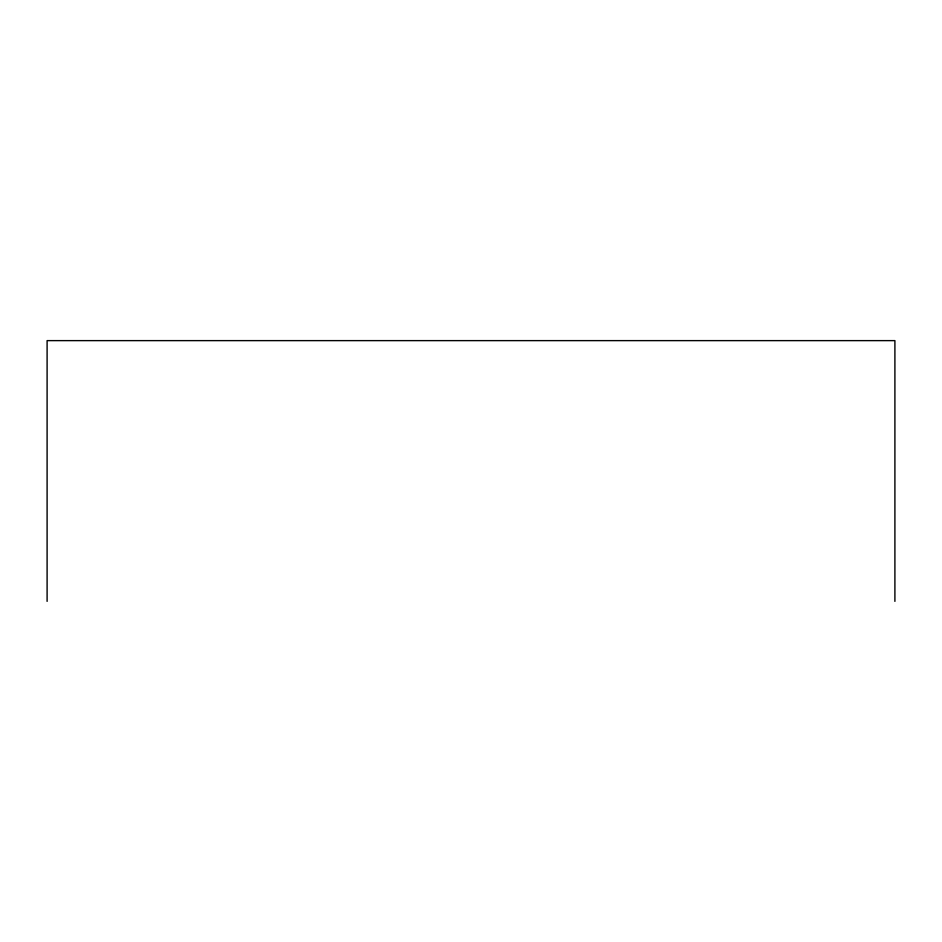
<?xml version="1.0" encoding="UTF-8"?>
<svg xmlns="http://www.w3.org/2000/svg" width="942" height="942" viewBox="0 0 942 942"><rect width="100%" height="100%" fill="white"/><g stroke="black" fill="none" stroke-linecap="round" stroke-linejoin="round"><path stroke-width="1.41" d="M894.9 601.373L894.9 340.627L47.1 340.627L47.1 601.373"/></g></svg>
